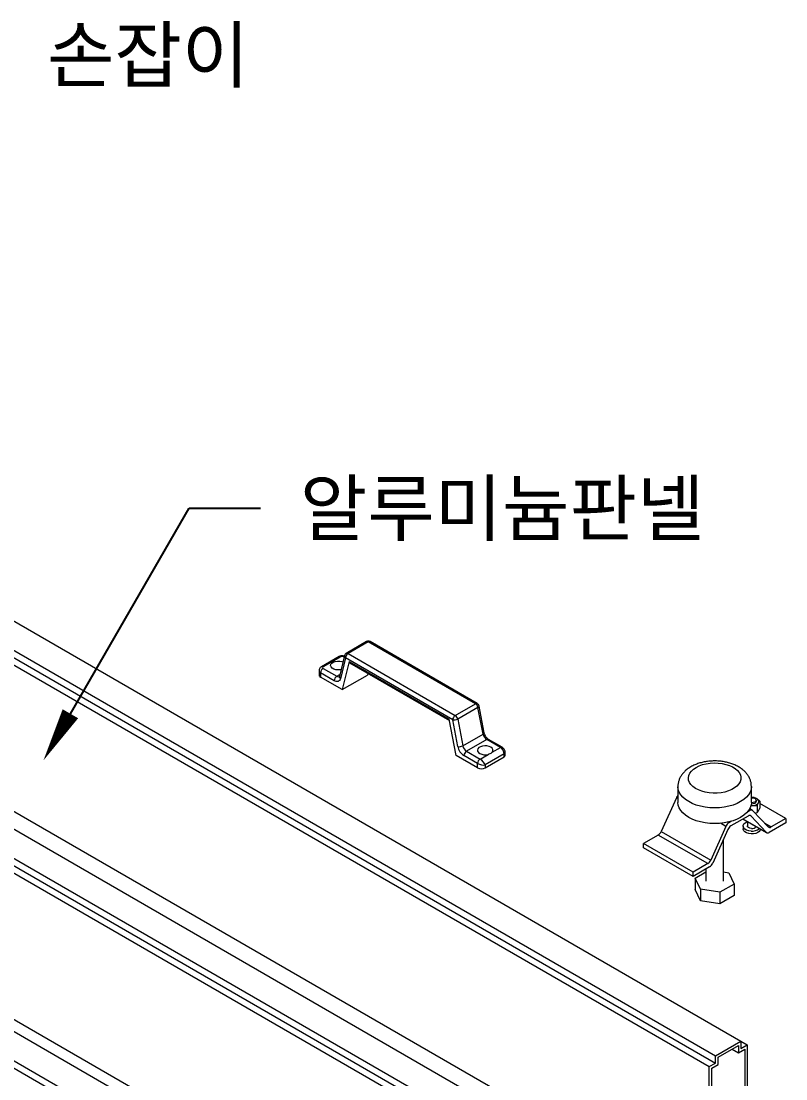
# Model space of a CAD drawing. Header units: millimetres. Extents: x 4892990 to 5673724, y 2128419 to 2381812.
# Drawn here: x 5647029 to 5647884, y 2380017 to 2381198 of the extents above; entities that cross this region are included whole.
import ezdxf
from ezdxf.enums import TextEntityAlignment as Align

# ---------------------------------------------------------------- set-up
doc = ezdxf.new("R2010")
doc.units = ezdxf.units.MM
doc.header["$LTSCALE"] = 1000
doc.layers.get('0').update_dxf_attribs({"linetype": 'CONTINUOUS'})
doc.layers.add('A-MKXS-LEAD', color=7, linetype='CONTINUOUS', lineweight=25)
doc.layers.add('A-MKXS-TEXT1', color=3, linetype='CONTINUOUS')
doc.styles.add('맑은고딕', font='malgun.ttf')

msp = doc.modelspace()

# ---------------------------------------------------------------- linework, layer by layer
at = {"color": 7, "linetype": 'Continuous', "lineweight": 15}
for p, q in [((5646419.23, 2380876.04), (5647833.45, 2380059.63)), ((5646390.95, 2380859.71), (5647805.16, 2380043.31)), ((5646383.88, 2380847.47), (5647798.09, 2380031.06)), ((5646390.95, 2380851.55), (5647805.16, 2380035.14)), ((5646393.16, 2380678.8), (5647798.09, 2379867.75)), ((5646419.23, 2380643.88), (5647833.45, 2379827.47)), ((5646398.02, 2380623.47), (5647805.16, 2379811.14)), ((5646398.02, 2380615.3), (5647805.16, 2379802.97)), ((5646398.02, 2380607.14), (5647798.09, 2379798.89)), ((5647415.18, 2380505.54), (5647392.56, 2380492.48)), ((5647417.18, 2380505.35), (5647394.56, 2380492.28)), ((5647536.95, 2380436.21), (5647417.18, 2380505.35)), ((5647538.95, 2380436.41), (5647419.18, 2380505.54)), ((5647394.56, 2380492.28), (5647514.32, 2380423.15)), ((5647384.55, 2380488.93), (5647364.76, 2380477.5)), ((5647386.55, 2380488.73), (5647366.76, 2380477.3)), ((5647390.67, 2380489.98), (5647384.94, 2380466.81)), ((5647391.73, 2380487.38), (5647386, 2380464.22)), ((5647395.75, 2380483.43), (5647387.97, 2380451.99)), ((5647390.24, 2380488.24), (5647389.38, 2380488.73)), ((5647511.49, 2380418.25), (5647391.73, 2380487.38)), ((5647395.75, 2380483.43), (5647507.47, 2380418.93)), ((5647396.08, 2380481.89), (5647507.76, 2380417.41)), ((5647362.17, 2380473.22), (5647362.17, 2380468.32)), ((5647363.93, 2380470.77), (5647363.93, 2380465.87)), ((5647379.14, 2380461.99), (5647363.93, 2380470.77)), ((5647366.76, 2380475.67), (5647381.96, 2380466.89)), ((5647381.96, 2380466.89), (5647385.46, 2380468.91)), ((5647416.67, 2380470), (5647416.25, 2380468.32)), ((5647387.97, 2380451.99), (5647363.93, 2380465.87)), ((5647387.97, 2380451.99), (5647416.25, 2380468.32)), ((5646398.02, 2380443.83), (5647798.09, 2379635.58)), ((5647514.32, 2380423.15), (5647536.95, 2380436.21)), ((5647546.61, 2380403.91), (5647540.87, 2380433.7)), ((5647539.69, 2380432.15), (5647517.06, 2380419.09)), ((5647545.42, 2380402.36), (5647539.69, 2380432.15)), ((5646419.23, 2380417.97), (5647833.45, 2379601.56)), ((5647515.25, 2380378.52), (5647507.47, 2380418.93)), ((5647517.22, 2380388.46), (5647511.49, 2380418.25)), ((5647517.06, 2380419.09), (5647522.79, 2380389.3)), ((5647522.79, 2380389.3), (5647545.42, 2380402.36)), ((5646398.02, 2380397.56), (5647805.16, 2379585.23)), ((5646398.02, 2380389.4), (5647805.16, 2379577.07)), ((5647549.54, 2380396.28), (5647526.91, 2380383.21)), ((5647564.75, 2380387.5), (5647549.54, 2380396.28)), ((5647566.75, 2380387.7), (5647551.54, 2380396.48)), ((5647555.74, 2380382.3), (5647564.75, 2380387.5)), ((5647539.29, 2380364.64), (5647515.25, 2380378.52)), ((5647539.29, 2380369.54), (5647524.08, 2380378.32)), ((5647526.91, 2380383.21), (5647542.12, 2380374.44)), ((5647542.12, 2380374.44), (5647551.12, 2380379.63)), ((5647568.99, 2380380.15), (5647547.77, 2380367.9)), ((5647547.77, 2380364.64), (5647568.99, 2380376.88)), ((5647568.99, 2380376.88), (5647568.99, 2380380.15)), ((5647570.16, 2380378.52), (5647570.16, 2380381.78)), ((5647539.29, 2380364.64), (5647539.29, 2380369.54)), ((5647547.77, 2380367.9), (5647547.77, 2380364.64)), ((5647763.02, 2380343.68), (5647763.02, 2380326.11)), ((5647845.15, 2380326.11), (5647845.15, 2380343.68)), ((5647761.28, 2380331.29), (5647744.4, 2380293.69)), ((5647850.46, 2380327.07), (5647850.46, 2380328.51)), ((5647854.4, 2380327.59), (5647854.4, 2380319.79)), ((5647843.49, 2380316.93), (5647840.6, 2380315.26)), ((5647846.42, 2380317.22), (5647843.28, 2380319.04)), ((5647863.78, 2380298.75), (5647846.89, 2380316.85)), ((5647851.63, 2380322.63), (5647851.63, 2380314.83)), ((5647883.6, 2380308.15), (5647854.4, 2380325)), ((5647822.89, 2380305.04), (5647819.99, 2380303.37)), ((5647841.33, 2380310.89), (5647822.15, 2380299.82)), ((5647835.64, 2380307.61), (5647862.08, 2380292.34)), ((5647840.68, 2380304.69), (5647840.68, 2380299.76)), ((5647861.62, 2380292.71), (5647844.73, 2380310.81)), ((5647883.6, 2380303.36), (5647865.01, 2380292.63)), ((5647883.6, 2380308.15), (5647867.17, 2380298.67)), ((5647883.6, 2380308.15), (5647883.6, 2380303.36)), ((5647744.4, 2380293.69), (5647799.71, 2380261.76)), ((5647816.6, 2380299.36), (5647799.71, 2380261.76)), ((5647818.76, 2380295.82), (5647801.87, 2380258.22)), ((5647835.79, 2380299.76), (5647835.79, 2380296.57)), ((5647741, 2380289.69), (5647724.58, 2380280.21)), ((5647779.89, 2380248.28), (5647724.58, 2380280.21)), ((5647724.58, 2380275.42), (5647724.58, 2380280.21)), ((5647796.31, 2380257.76), (5647741, 2380289.69)), ((5647813.86, 2380238.29), (5647813.86, 2380284.93)), ((5647779.89, 2380243.49), (5647724.58, 2380275.42)), ((5647796.31, 2380257.76), (5647779.89, 2380248.28)), ((5647798.47, 2380254.22), (5647779.89, 2380243.49)), ((5647779.89, 2380243.49), (5647779.89, 2380248.28)), ((5647782.27, 2380241.66), (5647794.31, 2380248.61)), ((5647794.31, 2380251.81), (5647794.31, 2380238.29)), ((5647813.86, 2380248.47), (5647820.05, 2380247.51)), ((5647820.05, 2380247.51), (5647825.9, 2380234.92)), ((5647788.12, 2380229.07), (5647782.27, 2380241.66)), ((5647782.27, 2380241.66), (5647782.27, 2380228.89)), ((5647825.9, 2380234.92), (5647809.93, 2380225.7)), ((5647825.9, 2380234.92), (5647825.9, 2380222.14)), ((5647788.12, 2380216.3), (5647782.27, 2380228.89)), ((5647788.12, 2380229.07), (5647788.12, 2380216.3)), ((5647809.93, 2380225.7), (5647788.12, 2380229.07)), ((5647809.93, 2380225.7), (5647809.93, 2380212.93)), ((5647825.9, 2380222.14), (5647809.93, 2380212.93)), ((5647809.93, 2380212.93), (5647788.12, 2380216.3)), ((5647805.16, 2380043.31), (5647833.45, 2380059.63)), ((5647833.45, 2380059.63), (5647833.45, 2380051.47)), ((5647833.45, 2380059.63), (5647840.52, 2380055.55)), ((5647833.45, 2380051.47), (5647840.52, 2380055.55)), ((5647840.52, 2380055.55), (5647840.52, 2379892.24)), ((5647807.99, 2380041.67), (5647830.62, 2380054.73)), ((5647823.55, 2380050.65), (5647830.62, 2380046.57)), ((5647830.62, 2380054.73), (5647830.62, 2380046.57)), ((5647830.62, 2380046.57), (5647837.69, 2380050.65)), ((5647837.69, 2380050.65), (5647837.69, 2379902.04)), ((5647798.09, 2380031.06), (5647805.16, 2380035.14)), ((5647800.92, 2380029.42), (5647807.99, 2380033.51)), ((5647805.16, 2380035.14), (5647805.16, 2380043.31)), ((5647807.99, 2380033.51), (5647807.99, 2380041.67)), ((5647798.09, 2379867.75), (5647798.09, 2380031.06)), ((5647800.92, 2379880.81), (5647800.92, 2380029.42))]:
    msp.add_line(p, q, dxfattribs=at)
at = {"color": 8, "linetype": 'Continuous', "lineweight": 15}
for p, q in [((5647763.02, 2380330.29), (5647761.28, 2380331.29)), ((5647843.49, 2380316.93), (5647842.39, 2380317.57)), ((5647818.89, 2380304), (5647819.99, 2380303.37)), ((5647835.72, 2380307.66), (5647861.62, 2380292.71)), ((5647844.73, 2380310.81), (5647843.71, 2380311.4)), ((5647816.6, 2380299.36), (5647810.77, 2380302.72)), ((5647859.97, 2380302.82), (5647867.17, 2380298.67))]:
    msp.add_line(p, q, dxfattribs=at)
at = {"color": 7, "linetype": 'Continuous', "lineweight": 15, "flags": 128}
for points in [[(5647386.79, 2380474.27), (5647385.96, 2380474.12), (5647383.4, 2380473.95), (5647380.87, 2380474.23), (5647378.6, 2380474.92), (5647376.77, 2380475.97), (5647375.57, 2380477.29), (5647375.09, 2380478.75), (5647375.38, 2380480.23), (5647376.41, 2380481.59), (5647378.09, 2380482.72), (5647380.27, 2380483.51), (5647382.76, 2380483.89), (5647385.33, 2380483.84), (5647387.76, 2380483.34), (5647388.93, 2380482.92)], [(5647390.46, 2380489.11), (5647389.93, 2380488.99), (5647389.38, 2380488.73)], [(5647386, 2380464.22), (5647385.62, 2380463.15), (5647385.06, 2380462.28), (5647384.35, 2380461.63), (5647383.49, 2380461.21), (5647382.51, 2380461.03), (5647381.44, 2380461.11), (5647380.3, 2380461.43), (5647379.14, 2380461.99)], [(5647539.69, 2380432.15), (5647540.19, 2380432.48), (5647540.56, 2380432.83), (5647540.8, 2380433.19), (5647540.89, 2380433.54), (5647540.87, 2380433.7)], [(5647545.42, 2380402.36), (5647545.92, 2380402.7), (5647546.29, 2380403.05), (5647546.53, 2380403.4), (5647546.62, 2380403.75), (5647546.61, 2380403.91)], [(5647555.74, 2380382.3), (5647556.36, 2380383.69), (5647556.27, 2380385.13), (5647555.47, 2380386.5), (5647554.03, 2380387.67), (5647552.06, 2380388.56), (5647549.74, 2380389.09), (5647547.25, 2380389.21), (5647544.81, 2380388.92), (5647542.61, 2380388.23), (5647540.85, 2380387.21), (5647539.66, 2380385.94), (5647539.15, 2380384.53), (5647539.36, 2380383.1), (5647540.27, 2380381.76), (5647541.81, 2380380.62), (5647543.85, 2380379.79), (5647546.21, 2380379.33), (5647548.71, 2380379.27), (5647551.12, 2380379.63)], [(5647783.34, 2380365.23), (5647786.75, 2380366.92), (5647790.57, 2380368.29), (5647794.7, 2380369.3), (5647799.05, 2380369.94), (5647803.52, 2380370.19), (5647808.01, 2380370.04), (5647812.4, 2380369.5), (5647816.6, 2380368.58), (5647820.5, 2380367.29), (5647824.02, 2380365.68), (5647827.07, 2380363.78), (5647829.58, 2380361.63), (5647831.5, 2380359.29), (5647832.77, 2380356.8), (5647833.37, 2380354.23), (5647833.28, 2380351.64), (5647832.51, 2380349.09), (5647831.08, 2380346.63), (5647829.01, 2380344.33), (5647826.35, 2380342.24), (5647823.18, 2380340.4), (5647819.56, 2380338.87), (5647815.57, 2380337.68), (5647811.32, 2380336.85), (5647806.89, 2380336.4), (5647802.4, 2380336.35), (5647797.95, 2380336.7), (5647793.64, 2380337.44), (5647789.58, 2380338.54), (5647785.86, 2380339.99), (5647782.56, 2380341.75), (5647779.77, 2380343.78), (5647777.55, 2380346.04), (5647775.96, 2380348.46), (5647775.02, 2380351), (5647774.76, 2380353.58), (5647775.19, 2380356.16), (5647776.29, 2380358.68), (5647778.05, 2380361.06), (5647780.42, 2380363.27), (5647783.34, 2380365.23)], [(5647850.46, 2380327.07), (5647850.45, 2380326.93), (5647849.99, 2380325.86), (5647848.85, 2380324.97), (5647847.21, 2380324.41), (5647845.32, 2380324.25), (5647845.03, 2380324.26)], [(5647845.15, 2380331.32), (5647845.98, 2380331.32), (5647847.81, 2380331.01), (5647849.31, 2380330.33), (5647850.23, 2380329.36), (5647850.44, 2380328.27), (5647849.91, 2380327.21), (5647848.72, 2380326.35), (5647847.05, 2380325.82), (5647845.16, 2380325.69)], [(5647845.15, 2380326.11), (5647844.8, 2380323.02), (5647843.75, 2380319.98), (5647842.03, 2380317.04), (5647839.65, 2380314.26), (5647836.67, 2380311.68), (5647833.12, 2380309.35), (5647829.09, 2380307.31), (5647824.62, 2380305.58), (5647819.8, 2380304.21), (5647814.71, 2380303.21), (5647809.45, 2380302.61), (5647804.09, 2380302.41), (5647798.73, 2380302.61), (5647793.46, 2380303.21), (5647788.37, 2380304.21), (5647783.55, 2380305.58), (5647779.09, 2380307.31), (5647775.05, 2380309.35), (5647771.51, 2380311.68), (5647768.52, 2380314.26), (5647766.15, 2380317.04), (5647764.42, 2380319.98), (5647763.37, 2380323.02), (5647763.02, 2380326.11)], [(5647844.75, 2380294.14), (5647842.15, 2380294.48), (5647839.8, 2380295.21), (5647837.89, 2380296.27), (5647836.54, 2380297.6), (5647835.86, 2380299.09), (5647835.91, 2380300.62), (5647836.67, 2380302.1), (5647838.09, 2380303.4), (5647840.06, 2380304.43), (5647840.73, 2380304.67)], [(5647844.75, 2380290.95), (5647842.15, 2380291.28), (5647839.8, 2380292.01), (5647837.89, 2380293.08), (5647836.54, 2380294.4), (5647835.86, 2380295.89), (5647835.79, 2380296.57)], [(5647845.16, 2380296.95), (5647843.32, 2380297.26), (5647841.83, 2380297.94), (5647840.91, 2380298.91), (5647840.68, 2380299.76)], [(5647855.33, 2380296.24), (5647854.94, 2380294.96), (5647853.84, 2380293.56), (5647852.13, 2380292.38), (5647849.93, 2380291.52), (5647847.4, 2380291.03), (5647844.75, 2380290.95)]]:
    msp.add_lwpolyline(points, dxfattribs=at)
at = {"color": 8, "linetype": 'Continuous', "lineweight": 15, "flags": 128}
msp.add_lwpolyline([(5647845.15, 2380343.76), (5647845.15, 2380343.68), (5647844.8, 2380340.58), (5647843.75, 2380337.54), (5647842.03, 2380334.61), (5647839.65, 2380331.83), (5647836.67, 2380329.25), (5647833.12, 2380326.92), (5647829.09, 2380324.87), (5647824.62, 2380323.15), (5647819.8, 2380321.78), (5647814.71, 2380320.78), (5647809.45, 2380320.17), (5647804.09, 2380319.97), (5647798.73, 2380320.17), (5647793.46, 2380320.78), (5647788.37, 2380321.78), (5647783.55, 2380323.15), (5647779.09, 2380324.87), (5647775.05, 2380326.92), (5647771.51, 2380329.25), (5647768.52, 2380331.83), (5647766.15, 2380334.61), (5647764.42, 2380337.54), (5647763.37, 2380340.58), (5647763.02, 2380343.64)], dxfattribs=at)
at = {"color": 7, "linetype": 'Continuous', "lineweight": 15}
for centre, radius, start, end in [((5647417.18, 2380502.08), 4, 60.00269, 119.99731), ((5647416.02, 2380503.75), 1.98, 53.7758, 114.91375), ((5647418.35, 2380503.71), 2.01, 65.69288, 125.61758), ((5647394.56, 2380489.02), 4, 119.99731, 166.10315), ((5647397.87, 2380487.1), 6.15, 122.60548, 177.39452), ((5647393.39, 2380490.69), 1.98, 53.7758, 114.91375), ((5647385.38, 2380487.1), 2.01, 54.38242, 114.30712), ((5647387.97, 2380486), 3.07, 62.60967, 117.39033), ((5647393.33, 2380489.55), 2.69, 170.7685, 233.48361), ((5647365.17, 2380473.52), 3.02, 185.90359, 245.60712), ((5647370.07, 2380470.49), 6.15, 122.60548, 177.39452), ((5647365.59, 2380475.78), 1.92, 52.74445, 115.97792), ((5647367.07, 2380476.49), 0.873, 110.78342, 249.21658), ((5647365.17, 2380468.62), 3.02, 185.6948, 245.62534), ((5647385.28, 2380461.71), 6.15, 122.60548, 177.39452), ((5647383.73, 2380469.31), 3, 233.97008, 292.84014), ((5647387.6, 2380466.38), 2.69, 170.7685, 233.48361), ((5647538.12, 2380434.57), 2.01, 65.69288, 125.61758), ((5647533.54, 2380430.95), 6.27, 11.06576, 57.06566), ((5647536.95, 2380432.94), 4, 10.89301, 60.00269), ((5647517.63, 2380417.97), 6.15, 122.60548, 177.39452), ((5647510.91, 2380417.88), 6.27, 11.06576, 57.06566), ((5647513.14, 2380426.17), 8.09, 258.20658, 298.95654), ((5647554.65, 2380404.17), 9.4, 191.06576, 237.06566), ((5647518.88, 2380396.38), 8.09, 258.20658, 298.95654), ((5647532.6, 2380391.47), 15.67, 191.06576, 237.06566), ((5647532.02, 2380391.11), 9.4, 191.06576, 237.06566), ((5647550.71, 2380394.64), 2.01, 65.69288, 125.61758), ((5647565.91, 2380385.97), 1.92, 64.01607, 127.25615), ((5647559.78, 2380379.73), 9.22, 2.60548, 57.39452), ((5647530.22, 2380378.04), 6.15, 122.60548, 177.39452), ((5647545.43, 2380369.26), 6.15, 122.60548, 177.39452), ((5647568.25, 2380381.92), 1.92, 292.73569, 355.97694), ((5647568.16, 2380378.72), 2.01, 294.37466, 354.3052), ((5647543.53, 2380372.83), 9.22, 242.60967, 297.39033), ((5647770.29, 2380327.27), 9.87, 137.49202, 155.93054), ((5647845.81, 2380320.56), 11.04, 59.76664, 93.43865), ((5647850.05, 2380327.09), 3.28, 334.5245, 66.23179), ((5647845.14, 2380314.83), 2.67, 49.14182, 128.12639), ((5647845.57, 2380336.01), 13.46, 266.27558, 277.00329), ((5647846.91, 2380330.3), 7.65, 272.23469, 322.86551), ((5647824.75, 2380295.89), 8.86, 122.44239, 156.92211), ((5647842.98, 2380308.79), 2.67, 49.14182, 128.12639), ((5647736.25, 2380297.17), 8.86, 302.44239, 336.92211), ((5647826.91, 2380292.35), 8.86, 122.44239, 156.92211), ((5647846.12, 2380306.38), 12.32, 263.60622, 310.16928), ((5647846.08, 2380302.01), 5.14, 259.68952, 325.8571), ((5647863.36, 2380294.73), 2.67, 229.14182, 308.12639), ((5647865.52, 2380300.77), 2.67, 229.14182, 308.12639), ((5647791.56, 2380265.24), 8.86, 302.44239, 336.92211), ((5647793.72, 2380261.69), 8.86, 302.44239, 336.92211)]:
    msp.add_arc(centre, radius, start, end, dxfattribs=at)
for centre, major_axis, ratio, start_param, end_param in [((5647398.58, 2380485.06), (2.6, 3.1), 0.4222917, 2.4305735, 3.2160529), ((5647543.53, 2380370.35), (-4.15, 4.51), 0.3690202, 3.8444791, 5.4152754), ((5647543.53, 2380370.35), (5.98, -1.34), 0.3689019, 4.0095487, 5.580345)]:
    msp.add_ellipse(centre, major_axis=major_axis, ratio=ratio, start_param=start_param, end_param=end_param, dxfattribs=at)
for points, knots in [([(5647390.51, 2380489.31), (5647390.39, 2380489.37), (5647389.73, 2380489.67), (5647388.33, 2380489.85), (5647386.36, 2380489.76), (5647385.17, 2380489.21), (5647384.55, 2380488.93)], [0, 0, 0, 0, 0.0656129, 0.3561031, 0.6713345, 1, 1, 1, 1]), ([(5647364.76, 2380477.5), (5647364.32, 2380477.2), (5647363.44, 2380476.6), (5647362.56, 2380475.25), (5647362.12, 2380474.04), (5647362.21, 2380473.36), (5647362.23, 2380473.22)], [0, 0, 0, 0, 0.3006375, 0.6080654, 0.9173849, 1, 1, 1, 1]), ([(5647384.94, 2380466.81), (5647384.91, 2380466.71), (5647384.84, 2380466.49), (5647384.84, 2380466.51), (5647384.84, 2380466.52)], [0, 0, 0, 0, 0.4529713, 1, 1, 1, 1]), ([(5647551.54, 2380396.48), (5647551.35, 2380396.59), (5647550.81, 2380396.93), (5647549.77, 2380397.84), (5647548.58, 2380399.28), (5647547.56, 2380401), (5647546.9, 2380402.62), (5647546.69, 2380403.55), (5647546.61, 2380403.91)], [0, 0, 0, 0, 0.0972414, 0.283133, 0.4753563, 0.6725362, 0.8708483, 1, 1, 1, 1]), ([(5647570.16, 2380381.78), (5647570.13, 2380382.23), (5647570.06, 2380383.27), (5647569.44, 2380384.89), (5647568.36, 2380386.54), (5647567.29, 2380387.31), (5647566.75, 2380387.7)], [0, 0, 0, 0, 0.1923388, 0.4434157, 0.7158751, 1, 1, 1, 1]), ([(5647555.74, 2380382.3), (5647555.24, 2380381.77), (5647554.27, 2380380.73), (5647552.44, 2380379.97), (5647551.34, 2380379.69), (5647551.12, 2380379.63)], [0, 0, 0, 0, 0.458025, 0.8908903, 1, 1, 1, 1]), ([(5647777.48, 2380365.81), (5647776.74, 2380365.37), (5647774.66, 2380364.11), (5647771.72, 2380361.82), (5647768.84, 2380358.91), (5647766.58, 2380355.88), (5647764.85, 2380352.66), (5647763.65, 2380349.21), (5647763.04, 2380346.17), (5647763.08, 2380344.26), (5647763.1, 2380343.62)], [0, 0, 0, 0, 0.08963, 0.2508118, 0.3930972, 0.5301351, 0.662462, 0.7912948, 0.9297847, 1, 1, 1, 1]), ([(5647845.14, 2380343.8), (5647845.08, 2380344.98), (5647844.96, 2380347.36), (5647844.03, 2380350.85), (5647842.58, 2380354.19), (5647840.59, 2380357.34), (5647838.08, 2380360.27), (5647835.07, 2380362.97), (5647831.55, 2380365.4), (5647827.58, 2380367.53), (5647823.22, 2380369.3), (5647818.56, 2380370.68), (5647813.7, 2380371.67), (5647808.71, 2380372.24), (5647803.67, 2380372.41), (5647798.62, 2380372.18), (5647793.65, 2380371.53), (5647788.8, 2380370.48), (5647784.14, 2380369), (5647780.37, 2380367.41), (5647778.24, 2380366.24), (5647777.48, 2380365.81)], [0, 0, 0, 0, 0.0466998, 0.0944012, 0.1422311, 0.1909251, 0.2411234, 0.2932496, 0.3473406, 0.4029658, 0.4594131, 0.5159413, 0.5722614, 0.6283514, 0.6843126, 0.7403024, 0.7964676, 0.8529752, 0.9100121, 0.9677234, 1, 1, 1, 1]), ([(5647848.35, 2380331.46), (5647847.63, 2380331.54), (5647846.58, 2380331.65), (5647845.5, 2380331.58), (5647845.15, 2380331.55)], [0, 0, 0, 0, 0.6824497, 1, 1, 1, 1]), ([(5647848.35, 2380331.46), (5647848.6, 2380331.38), (5647849.59, 2380331.09), (5647850.61, 2380330.52), (5647851.37, 2380330.1)], [0, 0, 0, 0, 0.2575513, 1, 1, 1, 1]), ([(5647851.37, 2380330.1), (5647851.65, 2380329.91), (5647852.67, 2380329.23), (5647853.67, 2380328.28), (5647854.4, 2380327.59)], [0, 0, 0, 0, 0.2686336, 1, 1, 1, 1]), ([(5647853.01, 2380325.68), (5647853.05, 2380325.74), (5647853.3, 2380326.18), (5647853.76, 2380326.89), (5647854.19, 2380327.36), (5647854.4, 2380327.59)], [0, 0, 0, 0, 0.0700474, 0.5307624, 1, 1, 1, 1]), ([(5647844.31, 2380322.01), (5647844.52, 2380322.08), (5647845.47, 2380322.4), (5647846.45, 2380322.54), (5647847.21, 2380322.65)], [0, 0, 0, 0, 0.22791151, 1, 1, 1, 1]), ([(5647847.21, 2380322.65), (5647847.31, 2380322.67), (5647848.11, 2380322.76), (5647849.6, 2380322.82), (5647850.95, 2380322.69), (5647851.63, 2380322.63)], [0, 0, 0, 0, 0.0700474, 0.5307624, 1, 1, 1, 1]), ([(5647851.63, 2380322.63), (5647851.85, 2380323.19), (5647852.31, 2380324.33), (5647852.78, 2380325.23), (5647853.01, 2380325.68)], [0, 0, 0, 0, 0.495458, 1, 1, 1, 1]), ([(5647851.63, 2380314.83), (5647851.85, 2380315.07), (5647852.31, 2380315.56), (5647852.78, 2380316.34), (5647853.01, 2380316.74)], [0, 0, 0, 0, 0.495458, 1, 1, 1, 1]), ([(5647853.01, 2380316.74), (5647853.05, 2380316.8), (5647853.3, 2380317.25), (5647853.76, 2380318.21), (5647854.19, 2380319.26), (5647854.4, 2380319.79)], [0, 0, 0, 0, 0.0700474, 0.5307624, 1, 1, 1, 1]), ([(5647849.41, 2380314.14), (5647849.47, 2380314.15), (5647850.22, 2380314.31), (5647850.95, 2380314.58), (5647851.63, 2380314.83)], [0, 0, 0, 0, 0.0729359, 1, 1, 1, 1])]:
    msp.add_open_spline(points, degree=3, knots=knots, dxfattribs=at)
at = {"layer": 'A-MKXS-LEAD'}
for p, q in [((5647084.46, 2380425.05), (5647216.95, 2380654.53)), ((5647216.95, 2380654.53), (5647296.95, 2380654.53))]:
    msp.add_line(p, q, dxfattribs=at)
msp.add_lwpolyline([(5647054.46, 2380373.09, 0, 20, 0), (5647084.46, 2380425.05, 20, 20, 0)], format="xyseb", dxfattribs=at)

# ---------------------------------------------------------------- texts
at = {"layer": 'A-MKXS-TEXT1', "style": '맑은고딕'}
for s, p in [('손잡이', (5647058.33, 2381160.62)), ('알루미늄판넬', (5647340.83, 2380654.53))]:
    msp.add_text(s, height=60, dxfattribs=at).set_placement(p, align=Align.MIDDLE_LEFT)

doc.saveas('drawing.dxf')
